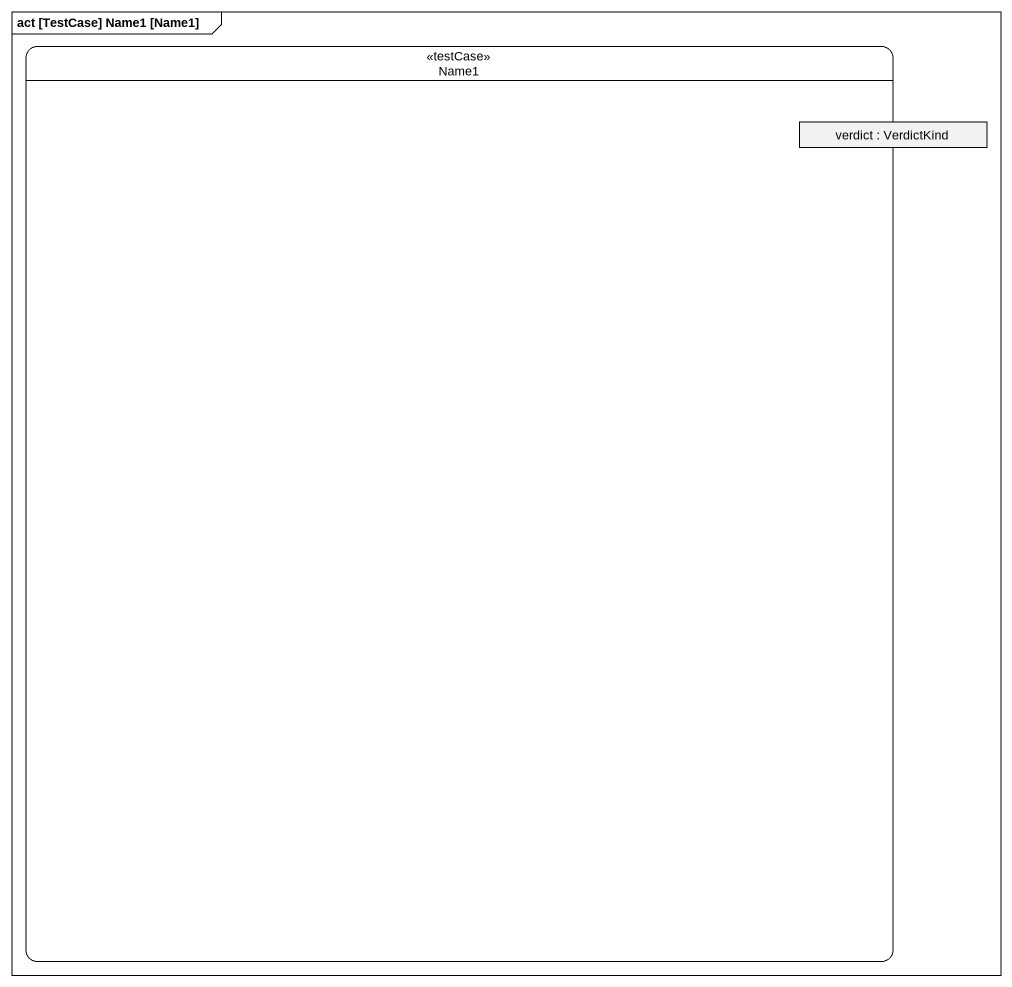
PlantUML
@startuml
mainframe act [TestCase] Name1 [Name1]
hide empty description
state Name1 <<testCase>> {
  state "verdict : VerdictKind" as verdict <<object>>
}
@enduml
